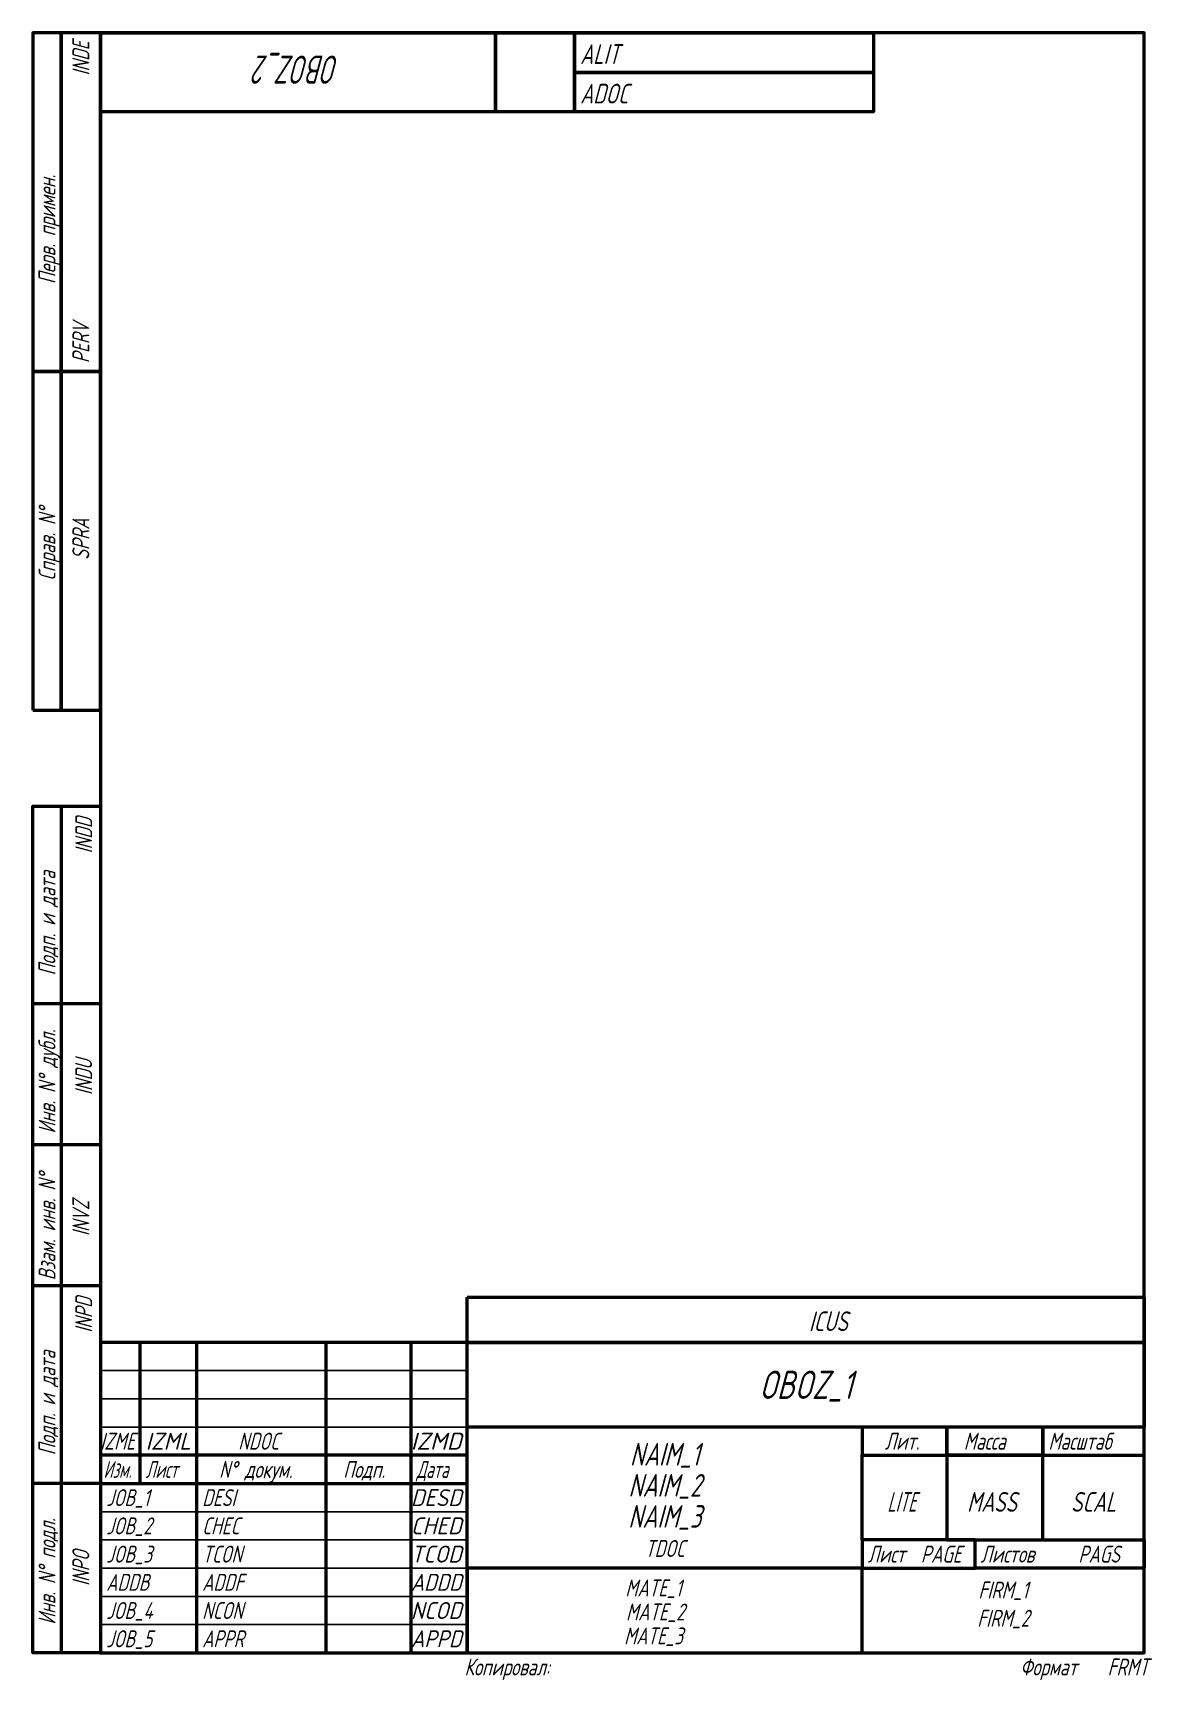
# Model space of a CAD drawing. Header units: millimetres. Extents: x -12 to 186, y -5 to 287.
import ezdxf
from ezdxf.enums import TextEntityAlignment as Align

# ---------------------------------------------------------------- set-up
doc = ezdxf.new("R2010")
doc.units = ezdxf.units.MM
for name, color, linetype, lineweight in [('AM_5', 3, 'Continuous', 25), ('AM_6', 2, 'Continuous', 35), ('AM_BOR', 7, 'Continuous', 50)]:
    doc.layers.add(name, color=color, linetype=linetype, lineweight=lineweight)
doc.styles.get("Standard").update_dxf_attribs({"font": 'simplex.shx', "width": 0.7, "oblique": 15, "height": 3})

msp = doc.modelspace()

# ---------------------------------------------------------------- linework, layer by layer
at = {"layer": 'AM_5'}
for p, q in [((0, 50), (65, 50)), ((0, 45), (65, 45)), ((0, 40), (65, 40)), ((0, 25), (65, 25)), ((0, 20), (65, 20)), ((0, 15), (65, 15)), ((0, 10), (65, 10)), ((0, 5), (65, 5))]:
    msp.add_line(p, q, dxfattribs=at)
at = {"layer": 'AM_BOR', "color": 5}
for p, q in [((-7, 150), (-7, 0)), ((0, 115), (-12, 115)), ((0, 90), (-12, 90)), ((0, 65), (-12, 65)), ((0, 30), (-12, 30))]:
    msp.add_line(p, q, dxfattribs=at)
for points in [[(-12, 227), (-7, 227), (-7, 287), (-12, 287)], [(-7, 227), (0, 227), (0, 287), (-7, 287)], [(0, 0), (185, 0), (185, 287), (0, 287)], [(0, 287), (70, 287), (70, 273), (0, 273)], [(70, 287), (84, 287), (84, 273), (70, 273)], [(84, 287), (137, 287), (137, 280), (84, 280)], [(84, 280), (137, 280), (137, 273), (84, 273)], [(-12, 167), (-7, 167), (-7, 227), (-12, 227)], [(-7, 167), (0, 167), (0, 227), (-7, 227)], [(0, 0), (-12, 0), (-12, 150), (0, 150)], [(65, 63), (185, 63), (185, 55), (65, 55)], [(0, 0), (185, 0), (185, 55), (0, 55)], [(0, 30), (7, 30), (7, 55), (0, 55)], [(17, 0), (40, 0), (40, 55), (17, 55)], [(55, 0), (65, 0), (65, 55), (55, 55)], [(65, 55), (185, 55), (185, 40), (65, 40)], [(135, 35), (150, 35), (150, 40), (135, 40)], [(150, 35), (167, 35), (167, 40), (150, 40)], [(167, 35), (185, 35), (185, 40), (167, 40)], [(0, 30), (65, 30), (65, 35), (0, 35)], [(135, 35), (150, 35), (150, 20), (135, 20)], [(150, 20), (167, 20), (167, 35), (150, 35)], [(135, 15), (155, 15), (155, 20), (135, 20)], [(155, 20), (185, 20), (185, 15), (155, 15)], [(65, 0), (135, 0), (135, 15), (65, 15)]]:
    msp.add_lwpolyline(points, close=True, dxfattribs=at)
at = {"layer": 'AM_BOR', "color": 2}
msp.add_point((0, 0), dxfattribs=at)

# ---------------------------------------------------------------- texts
at = {"layer": 'AM_6', "oblique": 15, "width": 0.7}
for s, p in [('Перв. примен.', (-8, 242.5)), ('Справ. N°', (-8, 190))]:
    msp.add_text(s, height=3, rotation=90, dxfattribs=at).set_placement(p)
at = {"layer": 'AM_6', "color": 2, "oblique": 15, "width": 0.7}
for s, p in [('Подп. и дата', (-8, 120)), ('Инв. N° дубл.', (-8, 92)), ('Взам. инв. N°', (-8, 66)), ('Подп. и дата', (-8, 35)), ('Инв. N° подл.', (-8, 5))]:
    msp.add_text(s, height=3, rotation=90, dxfattribs=at).set_placement(p)
at = {"layer": 'AM_6', "color": 2, "oblique": 15}
for s, width, p in [('Лит.', 0.7, (139, 36)), ('Масса', 0.7, (153, 36)), ('Масштаб', 0.7, (168, 36)), ('Изм.', 0.6, (0.5, 31)), ('Лист', 0.6, (8, 31)), ('N° докум.', 0.7, (21, 31)), ('Подп.', 0.7, (43, 31)), ('Дата', 0.6, (56, 31)), ('Лист', 0.7, (136, 16)), ('Листов', 0.7, (156, 16)), ('Копировал:', 0.7, (64.5, -4)), ('Формат', 0.7, (163, -4))]:
    msp.add_text(s, height=3, dxfattribs=dict(at, width=width)).set_placement(p)
at = {"layer": 'AM_6', "color": 2, "oblique": 15, "width": 0.7}
for tag, p in [('INDE', (-2, 285.5)), ('INDD', (-1.5, 148)), ('INPD', (-1.5, 63))]:
    msp.add_attdef(tag, text='', height=3, rotation=90, dxfattribs=at).set_placement(p, align=Align.RIGHT)
at = {"layer": 'AM_6', "color": 2, "oblique": 15}
for tag, height, rotation, width, p in [('OBOZ_2', 5, 180, 0.6, (35, 283)), ('SPRA', 3, 90, 0.7, (-2, 197.3)), ('INDU', 3, 90, 0.7, (-1.5, 102)), ('INVZ', 3, 90, 0.7, (-2, 77)), ('INPO', 3, 90, 0.7, (-2, 15))]:
    msp.add_attdef(tag, text='', height=height, rotation=rotation, dxfattribs=dict(at, width=width)).set_placement(p, align=Align.CENTER)
at = {"layer": 'AM_6', "color": 2, "oblique": 15, "width": 0.7}
for tag, p, s, height in [('ALIT', (85, 281.5), '', 3.5), ('ADOC', (85, 274.5), '', 3.5), ('JOB_1', (1, 26), 'Разраб.', 3), ('DESI', (18, 26), '', 3), ('JOB_2', (1, 21), 'Пров.', 3), ('CHEC', (18, 21), '', 3), ('JOB_3', (1, 16), 'Т. контр.', 3), ('TCON', (18, 16), '', 3), ('ADDB', (1, 11), '', 3), ('ADDF', (18, 11), '', 3), ('JOB_4', (1, 6), 'Н. контр.', 3), ('NCON', (18, 6), '', 3), ('JOB_5', (1, 1), 'Утв.', 3), ('FRMT', (178.5, -4), 'А4', 3)]:
    msp.add_attdef(tag, p, s, height=height, dxfattribs=at)
msp.add_attdef('PERV', (-2, 228.5), '', height=3, rotation=90, dxfattribs=at)
at = {"layer": 'AM_6', "color": 2, "oblique": 15}
for tag, height, width, p in [('ICUS', 3.5, 0.7, (129, 57)), ('OBOZ_1', 5, 0.7, (125, 45)), ('IZME', 3, 0.7, (3, 36)), ('NDOC', 3, 0.7, (28, 36)), ('LITE', 3.5, 0.55, (142, 25)), ('MASS', 3.5, 0.7, (158, 25)), ('SCAL', 3.5, 0.7, (176, 25)), ('PAGE', 3, 0.7, (149, 16)), ('PAGS', 3, 0.7, (177, 16))]:
    msp.add_attdef(tag, text='', height=height, dxfattribs=dict(at, width=width)).set_placement(p, align=Align.CENTER)
for tag, width, p, p2 in [('IZML', 0.875, (8, 36), (16, 36)), ('IZMD', 0.954545, (55, 36), (64, 36)), ('DESD', 0.851351, (55, 26), (64, 26)), ('CHED', 0.828947, (55, 21), (64, 21)), ('TCOD', 0.84, (55, 16), (64, 16)), ('ADDD', 0.807692, (55, 11), (64, 11)), ('NCOD', 0.797468, (55, 6), (64, 6)), ('APPD', 0.807692, (55, 1), (64, 1))]:
    msp.add_attdef(tag, text='', height=3, dxfattribs=dict(at, width=width)).set_placement(p, p2, align=Align.FIT)
at = {"layer": 'AM_6', "color": 2, "oblique": 15, "width": 0.7}
for tag, height, p in [('NAIM_1', 4, (100, 35)), ('NAIM_2', 4, (100, 29.5)), ('NAIM_3', 4, (100, 24)), ('TDOC', 3, (100, 18.5)), ('FIRM_1', 3, (160, 11)), ('FIRM_2', 3, (160, 6))]:
    msp.add_attdef(tag, text='', height=height, dxfattribs=at).set_placement(p, align=Align.MIDDLE)
for tag, p in [('MATE_1', (98, 11.5)), ('MATE_2', (98.32, 7.25)), ('MATE_3', (98, 3))]:
    msp.add_attdef(tag, text='', height=3, dxfattribs=at).set_placement(p, align=Align.MIDDLE_CENTER)
at = {"layer": 'AM_6', "color": 2, "oblique": 15, "width": 0.7, "flags": 8}
msp.add_attdef('APPR', (18, 1), '', height=3, dxfattribs=at)

doc.saveas('drawing.dxf')
